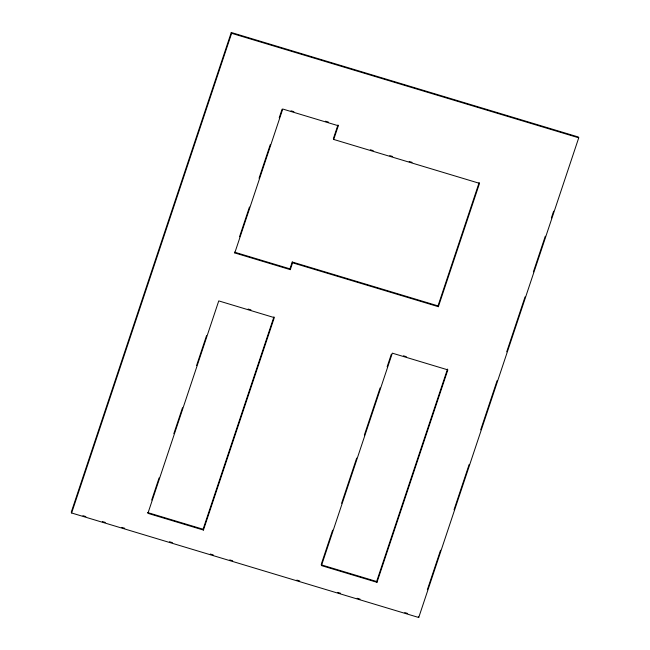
<?xml version="1.0" encoding="UTF-8"?>
<svg xmlns="http://www.w3.org/2000/svg" width="650" height="650" viewBox="0 0 650 650"><rect width="100%" height="100%" fill="white"/><g stroke="black" fill="none" stroke-linecap="round" stroke-linejoin="round"><path stroke-width="0.97" d="M231.27 32.5L71.264 512.184L71.622 512.988L418.73 617.5L578.736 137.816L578.378 137.012L231.27 32.5L231.627 33.304L71.622 512.988M151.71 500.029L159.088 477.921M173.834 433.704L182.496 407.753M196.601 365.463L206.537 335.66M239.525 236.779L249.446 207.041M259.041 178.254L270.246 144.682M279.207 117.821L282.084 109.184M292.581 262.803L290.298 269.652L234.764 252.931L282.758 109.029L338.301 125.751L333.726 139.457L479.513 183.349L438.368 306.694L292.581 262.803L292.224 261.999L438.011 305.89L438.368 306.694M203.442 530.059L274.3 317.623L218.757 300.901L147.899 513.337L203.442 530.059L203.084 529.246L273.942 316.818M290.298 269.652L289.941 268.848L292.224 261.999M321.417 563.818L332.637 530.181M341.616 503.262L356.688 458.087M364.382 435.021L380.096 387.92M387.148 366.771L391.316 354.274M438.011 305.89L479.156 182.544M376.992 582.311L447.85 369.882L392.316 353.161L321.457 565.589L376.992 582.311L376.634 581.506L447.493 369.07M427.367 589.721L440.546 550.233M454.033 509.779L469.137 464.506M480.707 429.829L497.087 380.705M506.732 351.804L525.046 296.904M533.398 271.863L545.285 236.218M551.387 217.921L553.637 211.177M231.627 33.304L578.736 137.816M291.021 110.817L293.898 111.686M325.496 121.201L328.364 122.062M370.305 149.768L373.214 150.646M389.74 155.626L392.657 156.504M409.175 161.476L412.092 162.354M289.941 268.848L234.406 252.127L234.764 252.931M248.089 309.034L250.957 309.896M403.447 355.81L406.323 356.679M147.542 512.525L203.084 529.246M321.1 564.785L376.634 581.506M82.932 515.694L85.849 516.571M102.383 521.552L105.3 522.429M121.826 527.402L124.743 528.288M169.471 541.751L172.388 542.628M210.307 554.044L213.224 554.921M229.751 559.902L232.668 560.779M296.839 580.101L299.756 580.978M337.675 592.394L340.592 593.271M357.118 598.252L360.035 599.129M404.763 612.592L407.68 613.47M338.301 125.751L337.943 124.946L333.369 138.653L333.726 139.457M418.372 616.696L418.73 617.5"/></g></svg>
